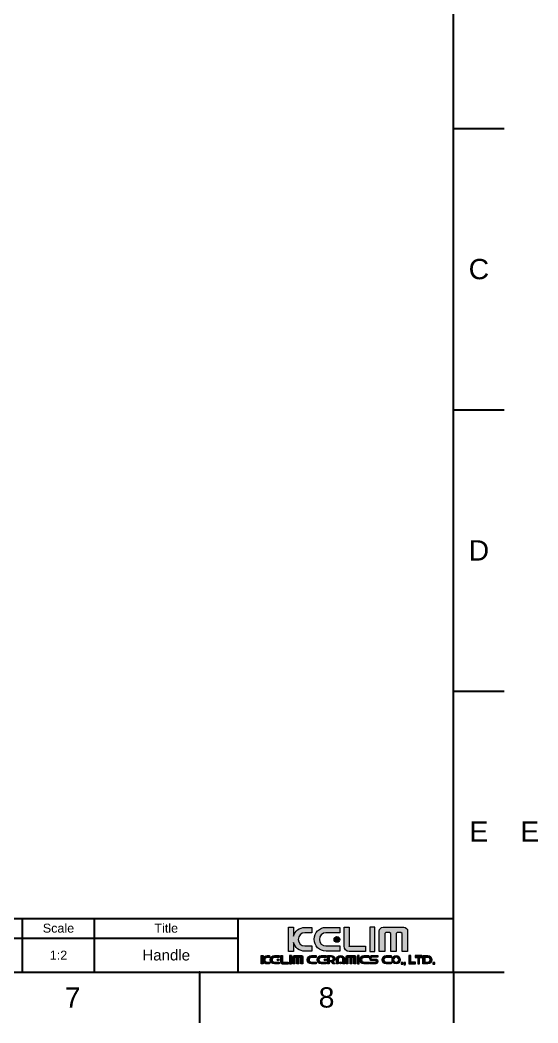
# Model space of a CAD drawing. Header units: millimetres. Extents: x 881 to 1484, y -494 to -74.
# Drawn here: x 1339.8 to 1484, y -494.2 to -214.8 of the extents above; entities that cross this region are included whole.
import ezdxf

# ---------------------------------------------------------------- set-up
doc = ezdxf.new("R2010")
doc.units = ezdxf.units.MM
doc.header["$LTSCALE"] = 0.1
doc.layers.add('FORM', color=7, linetype='Continuous')
doc.layers.add('TEXT', color=2, linetype='Continuous')
doc.styles.get("Standard").update_dxf_attribs({"font": 'arial_0.ttf'})

msp = doc.modelspace()

# ---------------------------------------------------------------- hatches: boundary and pattern name
at = {"layer": 'TEXT'}
h = msp.add_hatch(color=2, dxfattribs=at)
h.dxf.hatch_style = 2
edge = h.paths.add_edge_path()
edge.add_spline(control_points=[(1420.9858, -472.7876), (1420.9858, -472.7876), (1419.0564, -472.7876), (1419.0564, -472.7876), (1418.0418, -472.7876), (1417.2248, -471.97), (1417.2248, -470.9585), (1417.2248, -469.9428), (1418.0418, -469.1254), (1419.0564, -469.1254), (1419.0564, -469.1254), (1420.9858, -469.1254), (1420.9858, -469.1254), (1420.9858, -469.1254), (1420.9858, -467.6118), (1420.9858, -467.6118), (1420.9858, -467.6118), (1419.079, -467.6118), (1419.079, -467.6118), (1417.5526, -467.6118), (1416.2718, -468.6343), (1415.8809, -470.0337), (1415.8809, -470.0337), (1415.8809, -467.5642), (1415.8809, -467.5642), (1415.8809, -467.5642), (1414.4694, -467.5642), (1414.4694, -467.5642), (1414.4694, -467.5642), (1414.4694, -474.3019), (1414.4694, -474.3019), (1414.4694, -474.3019), (1415.8809, -474.3019), (1415.8809, -474.3019), (1415.8809, -474.3019), (1415.8809, -471.8301), (1415.8809, -471.8301), (1416.2718, -473.2283), (1417.5526, -474.255), (1419.079, -474.255), (1419.079, -474.255), (1420.9858, -474.255), (1420.9858, -474.255), (1420.9858, -474.255), (1420.9858, -472.7876), (1420.9858, -472.7876)], knot_values=[0, 0, 0, 0, 1, 1, 1, 2, 2, 2, 3, 3, 3, 4, 4, 4, 5, 5, 5, 6, 6, 6, 7, 7, 7, 8, 8, 8, 9, 9, 9, 10, 10, 10, 11, 11, 11, 12, 12, 12, 13, 13, 13, 14, 14, 14, 15, 15, 15, 15], degree=3, periodic=0)
h = msp.add_hatch(color=256, dxfattribs=at)
h.dxf.hatch_style = 2
edge = h.paths.add_edge_path()
edge.add_spline(control_points=[(1424.9685, -474.255), (1424.9685, -474.255), (1428.8087, -474.255), (1428.8087, -474.255), (1428.8087, -474.255), (1428.8087, -472.7876), (1428.8087, -472.7876), (1428.8087, -472.7876), (1424.9443, -472.7876), (1424.9443, -472.7876), (1423.9314, -472.7876), (1423.1139, -471.97), (1423.1139, -470.9585), (1423.1139, -469.9428), (1423.931, -469.1254), (1424.9443, -469.1254), (1424.9443, -469.1254), (1428.8087, -469.1254), (1428.8087, -469.1254), (1428.8087, -469.1254), (1428.8087, -467.6118), (1428.8087, -467.6118), (1428.8087, -467.6118), (1424.9685, -467.6118), (1424.9685, -467.6118), (1423.1321, -467.6118), (1421.647, -469.0943), (1421.647, -470.9326), (1421.647, -472.7665), (1423.1321, -474.255), (1424.9685, -474.255)], knot_values=[0, 0, 0, 0, 1, 1, 1, 2, 2, 2, 3, 3, 3, 4, 4, 4, 5, 5, 5, 6, 6, 6, 7, 7, 7, 8, 8, 8, 9, 9, 9, 10, 10, 10, 10], degree=3, periodic=0)
h = msp.add_hatch(color=2, dxfattribs=at)
h.dxf.hatch_style = 2
edge = h.paths.add_edge_path()
edge.add_spline(control_points=[(1431.4126, -474.3064), (1431.4126, -474.3064), (1435.9522, -474.3064), (1435.9522, -474.3064), (1435.9522, -474.3064), (1435.9522, -472.8927), (1435.9522, -472.8927), (1435.9522, -472.8927), (1431.4228, -472.8927), (1431.4228, -472.8927), (1431.4228, -472.8927), (1431.4175, -472.9078), (1431.4175, -472.9078), (1431.4175, -472.9078), (1431.4175, -467.5642), (1431.4175, -467.5642), (1431.4175, -467.5642), (1430.0029, -467.5642), (1430.0029, -467.5642), (1430.0029, -467.5642), (1430.0029, -472.8927), (1430.0029, -472.8927), (1430.0029, -472.8927), (1429.9982, -472.8875), (1429.9982, -472.8875), (1429.9982, -473.6725), (1430.6346, -474.3124), (1431.4228, -474.3124), (1431.4228, -474.3124), (1431.4126, -474.3064), (1431.4126, -474.3064)], knot_values=[0, 0, 0, 0, 1, 1, 1, 2, 2, 2, 3, 3, 3, 4, 4, 4, 5, 5, 5, 6, 6, 6, 7, 7, 7, 8, 8, 8, 9, 9, 9, 10, 10, 10, 10], degree=3, periodic=0)
h = msp.add_hatch(color=2, dxfattribs=at)
h.dxf.hatch_style = 2
h.paths.add_polyline_path([(1438.5423, -467.5642), (1437.1293, -467.5642), (1437.1293, -474.3019), (1438.5423, -474.3019)])
h = msp.add_hatch(color=2, dxfattribs=at)
h.dxf.hatch_style = 2
edge = h.paths.add_edge_path()
edge.add_spline(control_points=[(1446.6164, -467.5961), (1446.6164, -467.5961), (1440.8638, -467.5961), (1440.8638, -467.5961), (1440.272, -467.5961), (1439.7929, -468.0721), (1439.7929, -468.6592), (1439.7929, -468.6592), (1439.7929, -474.2914), (1439.7929, -474.2914), (1439.7929, -474.2914), (1441.3214, -474.2914), (1441.3214, -474.2914), (1441.3214, -474.2914), (1441.3214, -469.3566), (1441.3214, -469.3566), (1441.3214, -469.3566), (1441.6392, -469.0362), (1441.6392, -469.0362), (1441.6392, -469.0362), (1442.6642, -469.0362), (1442.6642, -469.0362), (1442.6642, -469.0362), (1442.9835, -469.3566), (1442.9835, -469.3566), (1442.9835, -469.3566), (1442.9835, -474.2914), (1442.9835, -474.2914), (1442.9835, -474.2914), (1444.4599, -474.2914), (1444.4599, -474.2914), (1444.4599, -474.2914), (1444.4599, -469.3566), (1444.4599, -469.3566), (1444.4599, -469.3566), (1444.7828, -469.0362), (1444.7828, -469.0362), (1444.7828, -469.0362), (1445.8038, -469.0362), (1445.8038, -469.0362), (1445.8038, -469.0362), (1446.1217, -469.3566), (1446.1217, -469.3566), (1446.1217, -469.3566), (1446.1217, -474.2914), (1446.1217, -474.2914), (1446.1217, -474.2914), (1447.6871, -474.2914), (1447.6871, -474.2914), (1447.6871, -474.2914), (1447.6871, -468.6592), (1447.6871, -468.6592), (1447.6871, -468.0721), (1447.2059, -467.5961), (1446.6164, -467.5961)], knot_values=[0, 0, 0, 0, 1, 1, 1, 2, 2, 2, 3, 3, 3, 4, 4, 4, 5, 5, 5, 6, 6, 6, 7, 7, 7, 8, 8, 8, 9, 9, 9, 10, 10, 10, 11, 11, 11, 12, 12, 12, 13, 13, 13, 14, 14, 14, 15, 15, 15, 16, 16, 16, 17, 17, 17, 18, 18, 18, 18], degree=3, periodic=0)
h = msp.add_hatch(color=2, dxfattribs=at)
h.dxf.hatch_style = 2
edge = h.paths.add_edge_path()
edge.add_spline(control_points=[(1427.1899, -470.9585), (1427.1899, -471.3988), (1427.546, -471.7615), (1427.989, -471.7615), (1428.4308, -471.7615), (1428.7901, -471.3988), (1428.7901, -470.9585), (1428.7901, -470.5141), (1428.4308, -470.1581), (1427.989, -470.1581), (1427.546, -470.1581), (1427.1899, -470.5141), (1427.1899, -470.9585)], knot_values=[0, 0, 0, 0, 1, 1, 1, 2, 2, 2, 3, 3, 3, 4, 4, 4, 4], degree=3, periodic=0)
h = msp.add_hatch(color=2, dxfattribs=at)
h.dxf.hatch_style = 2
edge = h.paths.add_edge_path()
edge.add_spline(control_points=[(1407.4186, -476.3332), (1407.4186, -476.3332), (1407.4186, -475.4687), (1407.4186, -475.4687), (1407.4186, -475.4687), (1406.9264, -475.4687), (1406.9264, -475.4687), (1406.9264, -475.4687), (1406.9264, -477.8185), (1406.9264, -477.8185), (1406.9264, -477.8185), (1407.4186, -477.8185), (1407.4186, -477.8185), (1407.4186, -477.8185), (1407.4186, -476.9526), (1407.4186, -476.9526), (1407.5538, -477.4417), (1408.0004, -477.8018), (1408.5343, -477.8018), (1408.5343, -477.8018), (1409.1991, -477.8018), (1409.1991, -477.8018), (1409.1991, -477.8018), (1409.1991, -477.2906), (1409.1991, -477.2906), (1409.1991, -477.2906), (1408.5262, -477.2906), (1408.5262, -477.2906), (1408.1723, -477.2906), (1407.8872, -477.0051), (1407.8872, -476.6527), (1407.8872, -476.298), (1408.1723, -476.0133), (1408.5262, -476.0133), (1408.5262, -476.0133), (1409.1991, -476.0133), (1409.1991, -476.0133), (1409.1991, -476.0133), (1409.1991, -475.4846), (1409.1991, -475.4846), (1409.1991, -475.4846), (1408.5343, -475.4846), (1408.5343, -475.4846), (1408.0004, -475.4846), (1407.5538, -475.8436), (1407.4186, -476.3332)], knot_values=[0, 0, 0, 0, 1, 1, 1, 2, 2, 2, 3, 3, 3, 4, 4, 4, 5, 5, 5, 6, 6, 6, 7, 7, 7, 8, 8, 8, 9, 9, 9, 10, 10, 10, 11, 11, 11, 12, 12, 12, 13, 13, 13, 14, 14, 14, 15, 15, 15, 15], degree=3, periodic=0)
h = msp.add_hatch(color=2, dxfattribs=at)
h.dxf.hatch_style = 2
edge = h.paths.add_edge_path()
edge.add_spline(control_points=[(1409.4295, -476.6432), (1409.4295, -477.2825), (1409.9476, -477.8018), (1410.588, -477.8018), (1410.588, -477.8018), (1411.9276, -477.8018), (1411.9276, -477.8018), (1411.9276, -477.8018), (1411.9276, -477.2906), (1411.9276, -477.2906), (1411.9276, -477.2906), (1410.5797, -477.2906), (1410.5797, -477.2906), (1410.2265, -477.2906), (1409.941, -477.0051), (1409.941, -476.6527), (1409.941, -476.298), (1410.2261, -476.0133), (1410.5797, -476.0133), (1410.5797, -476.0133), (1411.9276, -476.0133), (1411.9276, -476.0133), (1411.9276, -476.0133), (1411.9276, -475.4846), (1411.9276, -475.4846), (1411.9276, -475.4846), (1410.588, -475.4846), (1410.588, -475.4846), (1409.9476, -475.4846), (1409.4295, -476.0024), (1409.4295, -476.6432)], knot_values=[0, 0, 0, 0, 1, 1, 1, 2, 2, 2, 3, 3, 3, 4, 4, 4, 5, 5, 5, 6, 6, 6, 7, 7, 7, 8, 8, 8, 9, 9, 9, 10, 10, 10, 10], degree=3, periodic=0)
h = msp.add_hatch(color=2, dxfattribs=at)
h.dxf.hatch_style = 2
edge = h.paths.add_edge_path()
edge.add_spline(control_points=[(1411.3629, -476.6527), (1411.3629, -476.8063), (1411.487, -476.9323), (1411.6414, -476.9323), (1411.7958, -476.9323), (1411.921, -476.8063), (1411.921, -476.6527), (1411.921, -476.4976), (1411.7958, -476.3731), (1411.6414, -476.3731), (1411.487, -476.3731), (1411.3629, -476.4976), (1411.3629, -476.6527)], knot_values=[0, 0, 0, 0, 1, 1, 1, 2, 2, 2, 3, 3, 3, 4, 4, 4, 4], degree=3, periodic=0)
h = msp.add_hatch(color=2, dxfattribs=at)
h.dxf.hatch_style = 2
edge = h.paths.add_edge_path()
edge.add_spline(control_points=[(1412.8371, -477.332), (1412.8371, -477.332), (1412.8371, -475.4687), (1412.8371, -475.4687), (1412.8371, -475.4687), (1412.344, -475.4687), (1412.344, -475.4687), (1412.344, -475.4687), (1412.344, -477.3269), (1412.344, -477.3269), (1412.344, -477.3269), (1412.342, -477.3247), (1412.342, -477.3247), (1412.342, -477.5993), (1412.564, -477.8221), (1412.8391, -477.8221), (1412.8391, -477.8221), (1412.8356, -477.8199), (1412.8356, -477.8199), (1412.8356, -477.8199), (1414.4187, -477.8199), (1414.4187, -477.8199), (1414.4187, -477.8199), (1414.4187, -477.3269), (1414.4187, -477.3269), (1414.4187, -477.3269), (1412.8391, -477.3269), (1412.8391, -477.3269), (1412.8391, -477.3269), (1412.8371, -477.332), (1412.8371, -477.332)], knot_values=[0, 0, 0, 0, 1, 1, 1, 2, 2, 2, 3, 3, 3, 4, 4, 4, 5, 5, 5, 6, 6, 6, 7, 7, 7, 8, 8, 8, 9, 9, 9, 10, 10, 10, 10], degree=3, periodic=0)
h = msp.add_hatch(color=2, dxfattribs=at)
h.dxf.hatch_style = 2
h.paths.add_polyline_path([(1414.8293, -477.8185), (1415.3222, -477.8185), (1415.3222, -475.4687), (1414.8293, -475.4687)])
h = msp.add_hatch(color=2, dxfattribs=at)
h.dxf.hatch_style = 2
edge = h.paths.add_edge_path()
edge.add_spline(control_points=[(1418.1383, -475.4795), (1418.1383, -475.4795), (1416.1317, -475.4795), (1416.1317, -475.4795), (1415.9253, -475.4795), (1415.7585, -475.6456), (1415.7585, -475.8502), (1415.7585, -475.8502), (1415.7585, -477.8148), (1415.7585, -477.8148), (1415.7585, -477.8148), (1416.2916, -477.8148), (1416.2916, -477.8148), (1416.2916, -477.8148), (1416.2916, -476.0934), (1416.2916, -476.0934), (1416.2916, -476.0934), (1416.4022, -475.982), (1416.4022, -475.982), (1416.4022, -475.982), (1416.7598, -475.982), (1416.7598, -475.982), (1416.7598, -475.982), (1416.8712, -476.0934), (1416.8712, -476.0934), (1416.8712, -476.0934), (1416.8712, -477.8148), (1416.8712, -477.8148), (1416.8712, -477.8148), (1417.386, -477.8148), (1417.386, -477.8148), (1417.386, -477.8148), (1417.386, -476.0934), (1417.386, -476.0934), (1417.386, -476.0934), (1417.4989, -475.982), (1417.4989, -475.982), (1417.4989, -475.982), (1417.8545, -475.982), (1417.8545, -475.982), (1417.8545, -475.982), (1417.9656, -476.0934), (1417.9656, -476.0934), (1417.9656, -476.0934), (1417.9656, -477.8148), (1417.9656, -477.8148), (1417.9656, -477.8148), (1418.5118, -477.8148), (1418.5118, -477.8148), (1418.5118, -477.8148), (1418.5118, -475.8502), (1418.5118, -475.8502), (1418.5118, -475.6456), (1418.3435, -475.4795), (1418.1383, -475.4795)], knot_values=[0, 0, 0, 0, 1, 1, 1, 2, 2, 2, 3, 3, 3, 4, 4, 4, 5, 5, 5, 6, 6, 6, 7, 7, 7, 8, 8, 8, 9, 9, 9, 10, 10, 10, 11, 11, 11, 12, 12, 12, 13, 13, 13, 14, 14, 14, 15, 15, 15, 16, 16, 16, 17, 17, 17, 18, 18, 18, 18], degree=3, periodic=0)
h = msp.add_hatch(color=2, dxfattribs=at)
h.dxf.hatch_style = 2
edge = h.paths.add_edge_path()
edge.add_spline(control_points=[(1419.7431, -476.6432), (1419.7431, -477.2825), (1420.261, -477.8018), (1420.9016, -477.8018), (1420.9016, -477.8018), (1422.2408, -477.8018), (1422.2408, -477.8018), (1422.2408, -477.8018), (1422.2408, -477.2906), (1422.2408, -477.2906), (1422.2408, -477.2906), (1420.893, -477.2906), (1420.893, -477.2906), (1420.5398, -477.2906), (1420.2547, -477.0051), (1420.2547, -476.6527), (1420.2547, -476.298), (1420.5398, -476.0133), (1420.893, -476.0133), (1420.893, -476.0133), (1422.2408, -476.0133), (1422.2408, -476.0133), (1422.2408, -476.0133), (1422.2408, -475.4846), (1422.2408, -475.4846), (1422.2408, -475.4846), (1420.9016, -475.4846), (1420.9016, -475.4846), (1420.261, -475.4846), (1419.7431, -476.0024), (1419.7431, -476.6432)], knot_values=[0, 0, 0, 0, 1, 1, 1, 2, 2, 2, 3, 3, 3, 4, 4, 4, 5, 5, 5, 6, 6, 6, 7, 7, 7, 8, 8, 8, 9, 9, 9, 10, 10, 10, 10], degree=3, periodic=0)
h = msp.add_hatch(color=2, dxfattribs=at)
h.dxf.hatch_style = 2
edge = h.paths.add_edge_path()
edge.add_spline(control_points=[(1422.4718, -476.6432), (1422.4718, -477.2825), (1422.9894, -477.8018), (1423.6302, -477.8018), (1423.6302, -477.8018), (1424.9693, -477.8018), (1424.9693, -477.8018), (1424.9693, -477.8018), (1424.9693, -477.2906), (1424.9693, -477.2906), (1424.9693, -477.2906), (1423.6215, -477.2906), (1423.6215, -477.2906), (1423.2683, -477.2906), (1422.9832, -477.0051), (1422.9832, -476.6527), (1422.9832, -476.298), (1423.2683, -476.0133), (1423.6215, -476.0133), (1423.6215, -476.0133), (1424.9693, -476.0133), (1424.9693, -476.0133), (1424.9693, -476.0133), (1424.9693, -475.4846), (1424.9693, -475.4846), (1424.9693, -475.4846), (1423.6302, -475.4846), (1423.6302, -475.4846), (1422.9894, -475.4846), (1422.4718, -476.0024), (1422.4718, -476.6432)], knot_values=[0, 0, 0, 0, 1, 1, 1, 2, 2, 2, 3, 3, 3, 4, 4, 4, 5, 5, 5, 6, 6, 6, 7, 7, 7, 8, 8, 8, 9, 9, 9, 10, 10, 10, 10], degree=3, periodic=0)
h = msp.add_hatch(color=2, dxfattribs=at)
h.dxf.hatch_style = 2
edge = h.paths.add_edge_path()
edge.add_spline(control_points=[(1424.405, -476.6527), (1424.405, -476.8063), (1424.5288, -476.9323), (1424.6835, -476.9323), (1424.8376, -476.9323), (1424.9627, -476.8063), (1424.9627, -476.6527), (1424.9627, -476.4976), (1424.8376, -476.3731), (1424.6835, -476.3731), (1424.5288, -476.3731), (1424.405, -476.4976), (1424.405, -476.6527)], knot_values=[0, 0, 0, 0, 1, 1, 1, 2, 2, 2, 3, 3, 3, 4, 4, 4, 4], degree=3, periodic=0)
h = msp.add_hatch(color=2, dxfattribs=at)
h.dxf.hatch_style = 2
edge = h.paths.add_edge_path()
edge.add_spline(control_points=[(1427.4586, -476.3344), (1427.4586, -475.8567), (1427.0205, -475.4687), (1426.4795, -475.4687), (1426.4795, -475.4687), (1425.8401, -475.4687), (1425.8401, -475.4687), (1425.8401, -475.4687), (1425.3476, -475.4687), (1425.3476, -475.4687), (1425.3476, -475.4687), (1425.3476, -475.8509), (1425.3476, -475.8509), (1425.3476, -475.8509), (1425.3476, -476.8056), (1425.3476, -476.8056), (1425.3476, -476.8056), (1425.3476, -477.2002), (1425.3476, -477.2002), (1425.3476, -477.2002), (1425.3476, -477.8185), (1425.3476, -477.8185), (1425.3476, -477.8185), (1425.8401, -477.8185), (1425.8401, -477.8185), (1425.8401, -477.8185), (1425.8401, -477.2002), (1425.8401, -477.2002), (1425.8401, -477.2002), (1426.44, -477.2002), (1426.44, -477.2002), (1426.44, -477.2002), (1426.9642, -477.8185), (1426.9642, -477.8185), (1426.9642, -477.8185), (1427.4568, -477.8185), (1427.4568, -477.8185), (1427.4568, -477.8185), (1426.8714, -477.1278), (1426.8714, -477.1278), (1427.2171, -476.9943), (1427.4586, -476.69), (1427.4586, -476.3344)], knot_values=[0, 0, 0, 0, 1, 1, 1, 2, 2, 2, 3, 3, 3, 4, 4, 4, 5, 5, 5, 6, 6, 6, 7, 7, 7, 8, 8, 8, 9, 9, 9, 10, 10, 10, 11, 11, 11, 12, 12, 12, 13, 13, 13, 14, 14, 14, 14], degree=3, periodic=0)
edge = h.paths.add_edge_path()
edge.add_spline(control_points=[(1426.487, -476.8056), (1426.487, -476.8056), (1425.8401, -476.8056), (1425.8401, -476.8056), (1425.8401, -476.8056), (1425.8401, -475.8509), (1425.8401, -475.8509), (1425.8401, -475.8509), (1426.487, -475.8509), (1426.487, -475.8509), (1426.7853, -475.8509), (1427.0261, -476.0643), (1427.0261, -476.3279), (1427.0261, -476.5922), (1426.7853, -476.8056), (1426.487, -476.8056)], knot_values=[0, 0, 0, 0, 1, 1, 1, 2, 2, 2, 3, 3, 3, 4, 4, 4, 5, 5, 5, 5], degree=3, periodic=0)
h = msp.add_hatch(color=2, dxfattribs=at)
h.dxf.hatch_style = 2
edge = h.paths.add_edge_path()
edge.add_spline(control_points=[(1429.0136, -475.4846), (1428.3743, -475.4846), (1427.8552, -475.9652), (1427.8552, -476.5594), (1427.8552, -476.5594), (1427.8552, -477.8018), (1427.8552, -477.8018), (1427.8552, -477.8018), (1428.3662, -477.8018), (1428.3662, -477.8018), (1428.3662, -477.8018), (1428.3662, -476.5515), (1428.3662, -476.5515), (1428.3662, -476.2245), (1428.6517, -475.9594), (1429.0045, -475.9594), (1429.3588, -475.9594), (1429.6439, -476.2238), (1429.6439, -476.5515), (1429.6439, -476.5515), (1429.6439, -477.8018), (1429.6439, -477.8018), (1429.6439, -477.8018), (1430.1723, -477.8018), (1430.1723, -477.8018), (1430.1723, -477.8018), (1430.1723, -476.5594), (1430.1723, -476.5594), (1430.1723, -475.9652), (1429.6548, -475.4846), (1429.0136, -475.4846)], knot_values=[0, 0, 0, 0, 1, 1, 1, 2, 2, 2, 3, 3, 3, 4, 4, 4, 5, 5, 5, 6, 6, 6, 7, 7, 7, 8, 8, 8, 9, 9, 9, 10, 10, 10, 10], degree=3, periodic=0)
h = msp.add_hatch(color=2, dxfattribs=at)
h.dxf.hatch_style = 2
edge = h.paths.add_edge_path()
edge.add_spline(control_points=[(1429.0217, -477.2257), (1428.8673, -477.2257), (1428.7432, -477.3503), (1428.7432, -477.5054), (1428.7432, -477.6583), (1428.8673, -477.785), (1429.0217, -477.785), (1429.1761, -477.785), (1429.3012, -477.6583), (1429.3012, -477.5054), (1429.3012, -477.3503), (1429.1761, -477.2257), (1429.0217, -477.2257)], knot_values=[0, 0, 0, 0, 1, 1, 1, 2, 2, 2, 3, 3, 3, 4, 4, 4, 4], degree=3, periodic=0)
h = msp.add_hatch(color=2, dxfattribs=at)
h.dxf.hatch_style = 2
edge = h.paths.add_edge_path()
edge.add_spline(control_points=[(1432.9126, -475.4795), (1432.9126, -475.4795), (1430.9062, -475.4795), (1430.9062, -475.4795), (1430.7002, -475.4795), (1430.533, -475.6456), (1430.533, -475.8502), (1430.533, -475.8502), (1430.533, -477.8148), (1430.533, -477.8148), (1430.533, -477.8148), (1431.0661, -477.8148), (1431.0661, -477.8148), (1431.0661, -477.8148), (1431.0661, -476.0934), (1431.0661, -476.0934), (1431.0661, -476.0934), (1431.1771, -475.982), (1431.1771, -475.982), (1431.1771, -475.982), (1431.5346, -475.982), (1431.5346, -475.982), (1431.5346, -475.982), (1431.6457, -476.0934), (1431.6457, -476.0934), (1431.6457, -476.0934), (1431.6457, -477.8148), (1431.6457, -477.8148), (1431.6457, -477.8148), (1432.1609, -477.8148), (1432.1609, -477.8148), (1432.1609, -477.8148), (1432.1609, -476.0934), (1432.1609, -476.0934), (1432.1609, -476.0934), (1432.2734, -475.982), (1432.2734, -475.982), (1432.2734, -475.982), (1432.629, -475.982), (1432.629, -475.982), (1432.629, -475.982), (1432.7401, -476.0934), (1432.7401, -476.0934), (1432.7401, -476.0934), (1432.7401, -477.8148), (1432.7401, -477.8148), (1432.7401, -477.8148), (1433.2862, -477.8148), (1433.2862, -477.8148), (1433.2862, -477.8148), (1433.2862, -475.8502), (1433.2862, -475.8502), (1433.2862, -475.6456), (1433.1184, -475.4795), (1432.9126, -475.4795)], knot_values=[0, 0, 0, 0, 1, 1, 1, 2, 2, 2, 3, 3, 3, 4, 4, 4, 5, 5, 5, 6, 6, 6, 7, 7, 7, 8, 8, 8, 9, 9, 9, 10, 10, 10, 11, 11, 11, 12, 12, 12, 13, 13, 13, 14, 14, 14, 15, 15, 15, 16, 16, 16, 17, 17, 17, 18, 18, 18, 18], degree=3, periodic=0)
h = msp.add_hatch(color=2, dxfattribs=at)
h.dxf.hatch_style = 2
h.paths.add_polyline_path([(1433.717, -477.8185), (1434.2099, -477.8185), (1434.2099, -475.4687), (1433.717, -475.4687)])
h = msp.add_hatch(color=2, dxfattribs=at)
h.dxf.hatch_style = 2
edge = h.paths.add_edge_path()
edge.add_spline(control_points=[(1434.3542, -476.6432), (1434.3542, -477.2825), (1434.8719, -477.8018), (1435.5127, -477.8018), (1435.5127, -477.8018), (1436.8519, -477.8018), (1436.8519, -477.8018), (1436.8519, -477.8018), (1436.8519, -477.2906), (1436.8519, -477.2906), (1436.8519, -477.2906), (1435.504, -477.2906), (1435.504, -477.2906), (1435.1508, -477.2906), (1434.8657, -477.0051), (1434.8657, -476.6527), (1434.8657, -476.298), (1435.1508, -476.0133), (1435.504, -476.0133), (1435.504, -476.0133), (1436.8519, -476.0133), (1436.8519, -476.0133), (1436.8519, -476.0133), (1436.8519, -475.4846), (1436.8519, -475.4846), (1436.8519, -475.4846), (1435.5127, -475.4846), (1435.5127, -475.4846), (1434.8719, -475.4846), (1434.3542, -476.0024), (1434.3542, -476.6432)], knot_values=[0, 0, 0, 0, 1, 1, 1, 2, 2, 2, 3, 3, 3, 4, 4, 4, 5, 5, 5, 6, 6, 6, 7, 7, 7, 8, 8, 8, 9, 9, 9, 10, 10, 10, 10], degree=3, periodic=0)
h = msp.add_hatch(color=2, dxfattribs=at)
h.dxf.hatch_style = 2
edge = h.paths.add_edge_path()
edge.add_spline(control_points=[(1437.0998, -476.2012), (1437.0998, -476.9184), (1437.8298, -476.8573), (1437.8298, -476.8573), (1437.8298, -476.8573), (1437.8479, -476.8573), (1437.8479, -476.8573), (1437.8479, -476.8573), (1438.6344, -476.8573), (1438.6344, -476.8573), (1438.6344, -476.8573), (1438.7756, -476.8573), (1438.7756, -476.8573), (1438.7756, -476.8573), (1438.9665, -476.8879), (1438.9665, -477.0721), (1438.9665, -477.2563), (1438.8426, -477.3269), (1438.7749, -477.3269), (1438.7749, -477.3269), (1437.0998, -477.3269), (1437.0998, -477.3269), (1437.0998, -477.3269), (1437.0998, -477.801), (1437.0998, -477.801), (1437.0998, -477.801), (1438.7645, -477.801), (1438.7645, -477.801), (1438.7645, -477.801), (1439.3831, -477.8018), (1439.3831, -477.0845), (1439.3831, -476.3665), (1438.6531, -476.4284), (1438.6531, -476.4284), (1438.6531, -476.4284), (1438.6344, -476.4284), (1438.6344, -476.4284), (1438.6344, -476.4284), (1437.8479, -476.4284), (1437.8479, -476.4284), (1437.8479, -476.4284), (1437.7067, -476.4284), (1437.7067, -476.4284), (1437.7067, -476.4284), (1437.5158, -476.3978), (1437.5158, -476.2136), (1437.5158, -476.0301), (1437.6404, -475.9594), (1437.7075, -475.9594), (1437.7075, -475.9594), (1439.3831, -475.9594), (1439.3831, -475.9594), (1439.3831, -475.9594), (1439.3831, -475.4846), (1439.3831, -475.4846), (1439.3831, -475.4846), (1437.7184, -475.4846), (1437.7184, -475.4846), (1437.7184, -475.4846), (1437.0998, -475.4839), (1437.0998, -476.2012)], knot_values=[0, 0, 0, 0, 1, 1, 1, 2, 2, 2, 3, 3, 3, 4, 4, 4, 5, 5, 5, 6, 6, 6, 7, 7, 7, 8, 8, 8, 9, 9, 9, 10, 10, 10, 11, 11, 11, 12, 12, 12, 13, 13, 13, 14, 14, 14, 15, 15, 15, 16, 16, 16, 17, 17, 17, 18, 18, 18, 19, 19, 19, 20, 20, 20, 20], degree=3, periodic=0)
h = msp.add_hatch(color=2, dxfattribs=at)
h.dxf.hatch_style = 2
edge = h.paths.add_edge_path()
edge.add_spline(control_points=[(1440.5751, -476.6432), (1440.5751, -477.2825), (1441.0927, -477.8018), (1441.7336, -477.8018), (1441.7336, -477.8018), (1443.0726, -477.8018), (1443.0726, -477.8018), (1443.0726, -477.8018), (1443.0726, -477.2906), (1443.0726, -477.2906), (1443.0726, -477.2906), (1441.7249, -477.2906), (1441.7249, -477.2906), (1441.3717, -477.2906), (1441.0866, -477.0051), (1441.0866, -476.6527), (1441.0866, -476.298), (1441.3717, -476.0133), (1441.7249, -476.0133), (1441.7249, -476.0133), (1443.0726, -476.0133), (1443.0726, -476.0133), (1443.0726, -476.0133), (1443.0726, -475.4846), (1443.0726, -475.4846), (1443.0726, -475.4846), (1441.7336, -475.4846), (1441.7336, -475.4846), (1441.0927, -475.4846), (1440.5751, -476.0024), (1440.5751, -476.6432)], knot_values=[0, 0, 0, 0, 1, 1, 1, 2, 2, 2, 3, 3, 3, 4, 4, 4, 5, 5, 5, 6, 6, 6, 7, 7, 7, 8, 8, 8, 9, 9, 9, 10, 10, 10, 10], degree=3, periodic=0)
h = msp.add_hatch(color=2, dxfattribs=at)
h.dxf.hatch_style = 2
edge = h.paths.add_edge_path()
edge.add_spline(control_points=[(1444.4868, -475.4846), (1443.8468, -475.4846), (1443.3283, -476.0031), (1443.3283, -476.6432), (1443.3283, -477.2825), (1443.8468, -477.801), (1444.4868, -477.801), (1445.1266, -477.801), (1445.645, -477.2825), (1445.645, -476.6432), (1445.645, -476.0031), (1445.1266, -475.4846), (1444.4868, -475.4846)], knot_values=[0, 0, 0, 0, 1, 1, 1, 2, 2, 2, 3, 3, 3, 4, 4, 4, 4], degree=3, periodic=0)
edge = h.paths.add_edge_path()
edge.add_spline(control_points=[(1444.4868, -477.3509), (1444.0958, -477.3509), (1443.7787, -477.0335), (1443.7787, -476.6432), (1443.7787, -476.2514), (1444.0958, -475.9346), (1444.4868, -475.9346), (1444.8779, -475.9346), (1445.1947, -476.2514), (1445.1947, -476.6432), (1445.1947, -477.0335), (1444.8779, -477.3509), (1444.4868, -477.3509)], knot_values=[0, 0, 0, 0, 1, 1, 1, 2, 2, 2, 3, 3, 3, 4, 4, 4, 4], degree=3, periodic=0)
h = msp.add_hatch(color=2, dxfattribs=at)
h.dxf.hatch_style = 2
h.paths.add_polyline_path([(1445.8373, -477.892), (1446.3488, -477.892), (1446.3488, -477.3801), (1445.8373, -477.3801)])
h = msp.add_hatch(color=2, dxfattribs=at)
h.dxf.hatch_style = 2
h.paths.add_polyline_path([(1446.584, -477.892), (1446.7887, -477.892), (1446.6455, -478.0151), (1446.9525, -478.0151), (1447.096, -477.892), (1447.096, -477.3801), (1446.584, -477.3801)])
h = msp.add_hatch(color=2, dxfattribs=at)
h.dxf.hatch_style = 2
h.paths.add_polyline_path([(1448.5345, -475.4687), (1448.0416, -475.4687), (1448.0416, -477.3255), (1448.0416, -477.8185), (1448.5345, -477.8185), (1449.8595, -477.8185), (1449.8595, -477.3255), (1448.5345, -477.3255)])
h = msp.add_hatch(color=2, dxfattribs=at)
h.dxf.hatch_style = 2
h.paths.add_polyline_path([(1450.4806, -475.4687), (1449.818, -475.4687), (1449.818, -475.9617), (1450.4806, -475.9617), (1450.4806, -477.8185), (1450.9735, -477.8185), (1450.9735, -475.9617), (1451.6358, -475.9617), (1451.6358, -475.4687), (1450.9735, -475.4687)])
h = msp.add_hatch(color=2, dxfattribs=at)
h.dxf.hatch_style = 2
edge = h.paths.add_edge_path()
edge.add_spline(control_points=[(1453.2918, -475.4767), (1453.2918, -475.4767), (1451.9524, -475.4767), (1451.9524, -475.4767), (1451.9524, -475.4767), (1451.9524, -477.7938), (1451.9524, -477.7938), (1451.9524, -477.7938), (1453.2918, -477.7938), (1453.2918, -477.7938), (1453.9324, -477.7938), (1454.4503, -477.276), (1454.4503, -476.6352), (1454.4503, -475.9958), (1453.9324, -475.4767), (1453.2918, -475.4767)], knot_values=[0, 0, 0, 0, 1, 1, 1, 2, 2, 2, 3, 3, 3, 4, 4, 4, 5, 5, 5, 5], degree=3, periodic=0)
edge = h.paths.add_edge_path()
edge.add_spline(control_points=[(1453.3, -477.2651), (1453.3, -477.2651), (1452.4455, -477.2651), (1452.4455, -477.2651), (1452.4455, -477.2651), (1452.4455, -475.9885), (1452.4455, -475.9885), (1452.4455, -475.9885), (1453.3, -475.9885), (1453.3, -475.9885), (1453.6536, -475.9885), (1453.9386, -476.2733), (1453.9386, -476.6264), (1453.9386, -476.9804), (1453.6536, -477.2651), (1453.3, -477.2651)], knot_values=[0, 0, 0, 0, 1, 1, 1, 2, 2, 2, 3, 3, 3, 4, 4, 4, 5, 5, 5, 5], degree=3, periodic=0)
h = msp.add_hatch(color=2, dxfattribs=at)
h.dxf.hatch_style = 2
h.paths.add_polyline_path([(1454.7186, -477.892), (1455.2301, -477.892), (1455.2301, -477.3801), (1454.7186, -477.3801)])

# ---------------------------------------------------------------- linework, layer by layer
for p, q in [((1460.4566, -480.0997), (1460.4566, -88.3825)), ((1460.4566, -245.0694), (1474.598, -245.0694)), ((1460.4566, -323.4128), (1474.598, -323.4128)), ((1460.4566, -401.7562), (1474.598, -401.7562)), ((894.8, -480.0997), (1460.4566, -480.0997)), ((1389.7495, -480.0997), (1389.7495, -494.2411)), ((1460.4566, -480.0997), (1474.598, -480.0997)), ((1460.4566, -480.0997), (1460.4566, -494.2411))]:
    msp.add_line(p, q)
for p in [(1460.4566, -245.0694), (1460.4566, -323.4128), (1460.4566, -401.7562), (1389.7495, -480.0997)]:
    msp.add_point(p)
at = {"layer": 'FORM'}
for p, q in [((1189.9566, -465.0997), (1460.4566, -465.0997)), ((1340.4566, -480.0997), (1340.4566, -465.0997)), ((1360.4566, -480.0997), (1360.4566, -465.0997)), ((1400.4566, -480.0997), (1400.4566, -465.0997)), ((1260.4566, -470.5997), (1400.4566, -470.5997))]:
    msp.add_line(p, q, dxfattribs=at)
at = {"layer": 'TEXT', "lineweight": 0}
for points in [[(1438.5423, -467.5642), (1437.1293, -467.5642), (1437.1293, -474.3019), (1438.5423, -474.3019), (1438.5423, -467.5642)], [(1414.8293, -477.8185), (1415.3222, -477.8185), (1415.3222, -475.4687), (1414.8293, -475.4687), (1414.8293, -477.8185)], [(1433.717, -477.8185), (1434.2099, -477.8185), (1434.2099, -475.4687), (1433.717, -475.4687), (1433.717, -477.8185)], [(1445.8373, -477.892), (1446.3488, -477.892), (1446.3488, -477.3801), (1445.8373, -477.3801), (1445.8373, -477.892)], [(1446.584, -477.892), (1446.7887, -477.892), (1446.6455, -478.0151), (1446.9525, -478.0151), (1447.096, -477.892), (1447.096, -477.3801), (1446.584, -477.3801), (1446.584, -477.892)], [(1448.5345, -475.4687), (1448.0416, -475.4687), (1448.0416, -477.3255), (1448.0416, -477.8185), (1448.5345, -477.8185), (1449.8595, -477.8185), (1449.8595, -477.3255), (1448.5345, -477.3255), (1448.5345, -475.4687)], [(1450.4806, -475.4687), (1449.818, -475.4687), (1449.818, -475.9617), (1450.4806, -475.9617), (1450.4806, -477.8185), (1450.9735, -477.8185), (1450.9735, -475.9617), (1451.6358, -475.9617), (1451.6358, -475.4687), (1450.9735, -475.4687), (1450.4806, -475.4687)], [(1454.7186, -477.892), (1455.2301, -477.892), (1455.2301, -477.3801), (1454.7186, -477.3801), (1454.7186, -477.892)]]:
    msp.add_lwpolyline(points, dxfattribs=at)
for points, knots in [([(1420.9858, -472.7876), (1420.9858, -472.7876), (1419.0564, -472.7876), (1419.0564, -472.7876), (1418.0418, -472.7876), (1417.2248, -471.97), (1417.2248, -470.9585), (1417.2248, -469.9428), (1418.0418, -469.1254), (1419.0564, -469.1254), (1419.0564, -469.1254), (1420.9858, -469.1254), (1420.9858, -469.1254), (1420.9858, -469.1254), (1420.9858, -467.6118), (1420.9858, -467.6118), (1420.9858, -467.6118), (1419.079, -467.6118), (1419.079, -467.6118), (1417.5526, -467.6118), (1416.2718, -468.6343), (1415.8809, -470.0337), (1415.8809, -470.0337), (1415.8809, -467.5642), (1415.8809, -467.5642), (1415.8809, -467.5642), (1414.4694, -467.5642), (1414.4694, -467.5642), (1414.4694, -467.5642), (1414.4694, -474.3019), (1414.4694, -474.3019), (1414.4694, -474.3019), (1415.8809, -474.3019), (1415.8809, -474.3019), (1415.8809, -474.3019), (1415.8809, -471.8301), (1415.8809, -471.8301), (1416.2718, -473.2283), (1417.5526, -474.255), (1419.079, -474.255), (1419.079, -474.255), (1420.9858, -474.255), (1420.9858, -474.255), (1420.9858, -474.255), (1420.9858, -472.7876), (1420.9858, -472.7876)], [0, 0, 0, 0, 1, 1, 1, 2, 2, 2, 3, 3, 3, 4, 4, 4, 5, 5, 5, 6, 6, 6, 7, 7, 7, 8, 8, 8, 9, 9, 9, 10, 10, 10, 11, 11, 11, 12, 12, 12, 13, 13, 13, 14, 14, 14, 15, 15, 15, 15]), ([(1424.9685, -474.255), (1424.9685, -474.255), (1428.8087, -474.255), (1428.8087, -474.255), (1428.8087, -474.255), (1428.8087, -472.7876), (1428.8087, -472.7876), (1428.8087, -472.7876), (1424.9443, -472.7876), (1424.9443, -472.7876), (1423.9314, -472.7876), (1423.1139, -471.97), (1423.1139, -470.9585), (1423.1139, -469.9428), (1423.931, -469.1254), (1424.9443, -469.1254), (1424.9443, -469.1254), (1428.8087, -469.1254), (1428.8087, -469.1254), (1428.8087, -469.1254), (1428.8087, -467.6118), (1428.8087, -467.6118), (1428.8087, -467.6118), (1424.9685, -467.6118), (1424.9685, -467.6118), (1423.1321, -467.6118), (1421.647, -469.0943), (1421.647, -470.9326), (1421.647, -472.7665), (1423.1321, -474.255), (1424.9685, -474.255)], [0, 0, 0, 0, 1, 1, 1, 2, 2, 2, 3, 3, 3, 4, 4, 4, 5, 5, 5, 6, 6, 6, 7, 7, 7, 8, 8, 8, 9, 9, 9, 10, 10, 10, 10]), ([(1431.4126, -474.3064), (1431.4126, -474.3064), (1435.9522, -474.3064), (1435.9522, -474.3064), (1435.9522, -474.3064), (1435.9522, -472.8927), (1435.9522, -472.8927), (1435.9522, -472.8927), (1431.4228, -472.8927), (1431.4228, -472.8927), (1431.4228, -472.8927), (1431.4175, -472.9078), (1431.4175, -472.9078), (1431.4175, -472.9078), (1431.4175, -467.5642), (1431.4175, -467.5642), (1431.4175, -467.5642), (1430.0029, -467.5642), (1430.0029, -467.5642), (1430.0029, -467.5642), (1430.0029, -472.8927), (1430.0029, -472.8927), (1430.0029, -472.8927), (1429.9982, -472.8875), (1429.9982, -472.8875), (1429.9982, -473.6725), (1430.6346, -474.3124), (1431.4228, -474.3124), (1431.4228, -474.3124), (1431.4126, -474.3064), (1431.4126, -474.3064)], [0, 0, 0, 0, 1, 1, 1, 2, 2, 2, 3, 3, 3, 4, 4, 4, 5, 5, 5, 6, 6, 6, 7, 7, 7, 8, 8, 8, 9, 9, 9, 10, 10, 10, 10]), ([(1446.6164, -467.5961), (1446.6164, -467.5961), (1440.8638, -467.5961), (1440.8638, -467.5961), (1440.272, -467.5961), (1439.7929, -468.0721), (1439.7929, -468.6592), (1439.7929, -468.6592), (1439.7929, -474.2914), (1439.7929, -474.2914), (1439.7929, -474.2914), (1441.3214, -474.2914), (1441.3214, -474.2914), (1441.3214, -474.2914), (1441.3214, -469.3566), (1441.3214, -469.3566), (1441.3214, -469.3566), (1441.6392, -469.0362), (1441.6392, -469.0362), (1441.6392, -469.0362), (1442.6642, -469.0362), (1442.6642, -469.0362), (1442.6642, -469.0362), (1442.9835, -469.3566), (1442.9835, -469.3566), (1442.9835, -469.3566), (1442.9835, -474.2914), (1442.9835, -474.2914), (1442.9835, -474.2914), (1444.4599, -474.2914), (1444.4599, -474.2914), (1444.4599, -474.2914), (1444.4599, -469.3566), (1444.4599, -469.3566), (1444.4599, -469.3566), (1444.7828, -469.0362), (1444.7828, -469.0362), (1444.7828, -469.0362), (1445.8038, -469.0362), (1445.8038, -469.0362), (1445.8038, -469.0362), (1446.1217, -469.3566), (1446.1217, -469.3566), (1446.1217, -469.3566), (1446.1217, -474.2914), (1446.1217, -474.2914), (1446.1217, -474.2914), (1447.6871, -474.2914), (1447.6871, -474.2914), (1447.6871, -474.2914), (1447.6871, -468.6592), (1447.6871, -468.6592), (1447.6871, -468.0721), (1447.2059, -467.5961), (1446.6164, -467.5961)], [0, 0, 0, 0, 1, 1, 1, 2, 2, 2, 3, 3, 3, 4, 4, 4, 5, 5, 5, 6, 6, 6, 7, 7, 7, 8, 8, 8, 9, 9, 9, 10, 10, 10, 11, 11, 11, 12, 12, 12, 13, 13, 13, 14, 14, 14, 15, 15, 15, 16, 16, 16, 17, 17, 17, 18, 18, 18, 18]), ([(1427.1899, -470.9585), (1427.1899, -471.3988), (1427.546, -471.7615), (1427.989, -471.7615), (1428.4308, -471.7615), (1428.7901, -471.3988), (1428.7901, -470.9585), (1428.7901, -470.5141), (1428.4308, -470.1581), (1427.989, -470.1581), (1427.546, -470.1581), (1427.1899, -470.5141), (1427.1899, -470.9585)], [0, 0, 0, 0, 1, 1, 1, 2, 2, 2, 3, 3, 3, 4, 4, 4, 4]), ([(1407.4186, -476.3332), (1407.4186, -476.3332), (1407.4186, -475.4687), (1407.4186, -475.4687), (1407.4186, -475.4687), (1406.9264, -475.4687), (1406.9264, -475.4687), (1406.9264, -475.4687), (1406.9264, -477.8185), (1406.9264, -477.8185), (1406.9264, -477.8185), (1407.4186, -477.8185), (1407.4186, -477.8185), (1407.4186, -477.8185), (1407.4186, -476.9526), (1407.4186, -476.9526), (1407.5538, -477.4417), (1408.0004, -477.8018), (1408.5343, -477.8018), (1408.5343, -477.8018), (1409.1991, -477.8018), (1409.1991, -477.8018), (1409.1991, -477.8018), (1409.1991, -477.2906), (1409.1991, -477.2906), (1409.1991, -477.2906), (1408.5262, -477.2906), (1408.5262, -477.2906), (1408.1723, -477.2906), (1407.8872, -477.0051), (1407.8872, -476.6527), (1407.8872, -476.298), (1408.1723, -476.0133), (1408.5262, -476.0133), (1408.5262, -476.0133), (1409.1991, -476.0133), (1409.1991, -476.0133), (1409.1991, -476.0133), (1409.1991, -475.4846), (1409.1991, -475.4846), (1409.1991, -475.4846), (1408.5343, -475.4846), (1408.5343, -475.4846), (1408.0004, -475.4846), (1407.5538, -475.8436), (1407.4186, -476.3332)], [0, 0, 0, 0, 1, 1, 1, 2, 2, 2, 3, 3, 3, 4, 4, 4, 5, 5, 5, 6, 6, 6, 7, 7, 7, 8, 8, 8, 9, 9, 9, 10, 10, 10, 11, 11, 11, 12, 12, 12, 13, 13, 13, 14, 14, 14, 15, 15, 15, 15]), ([(1409.4295, -476.6432), (1409.4295, -477.2825), (1409.9476, -477.8018), (1410.588, -477.8018), (1410.588, -477.8018), (1411.9276, -477.8018), (1411.9276, -477.8018), (1411.9276, -477.8018), (1411.9276, -477.2906), (1411.9276, -477.2906), (1411.9276, -477.2906), (1410.5797, -477.2906), (1410.5797, -477.2906), (1410.2265, -477.2906), (1409.941, -477.0051), (1409.941, -476.6527), (1409.941, -476.298), (1410.2261, -476.0133), (1410.5797, -476.0133), (1410.5797, -476.0133), (1411.9276, -476.0133), (1411.9276, -476.0133), (1411.9276, -476.0133), (1411.9276, -475.4846), (1411.9276, -475.4846), (1411.9276, -475.4846), (1410.588, -475.4846), (1410.588, -475.4846), (1409.9476, -475.4846), (1409.4295, -476.0024), (1409.4295, -476.6432)], [0, 0, 0, 0, 1, 1, 1, 2, 2, 2, 3, 3, 3, 4, 4, 4, 5, 5, 5, 6, 6, 6, 7, 7, 7, 8, 8, 8, 9, 9, 9, 10, 10, 10, 10]), ([(1411.3629, -476.6527), (1411.3629, -476.8063), (1411.487, -476.9323), (1411.6414, -476.9323), (1411.7958, -476.9323), (1411.921, -476.8063), (1411.921, -476.6527), (1411.921, -476.4976), (1411.7958, -476.3731), (1411.6414, -476.3731), (1411.487, -476.3731), (1411.3629, -476.4976), (1411.3629, -476.6527)], [0, 0, 0, 0, 1, 1, 1, 2, 2, 2, 3, 3, 3, 4, 4, 4, 4]), ([(1412.8371, -477.332), (1412.8371, -477.332), (1412.8371, -475.4687), (1412.8371, -475.4687), (1412.8371, -475.4687), (1412.344, -475.4687), (1412.344, -475.4687), (1412.344, -475.4687), (1412.344, -477.3269), (1412.344, -477.3269), (1412.344, -477.3269), (1412.342, -477.3247), (1412.342, -477.3247), (1412.342, -477.5993), (1412.564, -477.8221), (1412.8391, -477.8221), (1412.8391, -477.8221), (1412.8356, -477.8199), (1412.8356, -477.8199), (1412.8356, -477.8199), (1414.4187, -477.8199), (1414.4187, -477.8199), (1414.4187, -477.8199), (1414.4187, -477.3269), (1414.4187, -477.3269), (1414.4187, -477.3269), (1412.8391, -477.3269), (1412.8391, -477.3269), (1412.8391, -477.3269), (1412.8371, -477.332), (1412.8371, -477.332)], [0, 0, 0, 0, 1, 1, 1, 2, 2, 2, 3, 3, 3, 4, 4, 4, 5, 5, 5, 6, 6, 6, 7, 7, 7, 8, 8, 8, 9, 9, 9, 10, 10, 10, 10]), ([(1418.1383, -475.4795), (1418.1383, -475.4795), (1416.1317, -475.4795), (1416.1317, -475.4795), (1415.9253, -475.4795), (1415.7585, -475.6456), (1415.7585, -475.8502), (1415.7585, -475.8502), (1415.7585, -477.8148), (1415.7585, -477.8148), (1415.7585, -477.8148), (1416.2916, -477.8148), (1416.2916, -477.8148), (1416.2916, -477.8148), (1416.2916, -476.0934), (1416.2916, -476.0934), (1416.2916, -476.0934), (1416.4022, -475.982), (1416.4022, -475.982), (1416.4022, -475.982), (1416.7598, -475.982), (1416.7598, -475.982), (1416.7598, -475.982), (1416.8712, -476.0934), (1416.8712, -476.0934), (1416.8712, -476.0934), (1416.8712, -477.8148), (1416.8712, -477.8148), (1416.8712, -477.8148), (1417.386, -477.8148), (1417.386, -477.8148), (1417.386, -477.8148), (1417.386, -476.0934), (1417.386, -476.0934), (1417.386, -476.0934), (1417.4989, -475.982), (1417.4989, -475.982), (1417.4989, -475.982), (1417.8545, -475.982), (1417.8545, -475.982), (1417.8545, -475.982), (1417.9656, -476.0934), (1417.9656, -476.0934), (1417.9656, -476.0934), (1417.9656, -477.8148), (1417.9656, -477.8148), (1417.9656, -477.8148), (1418.5118, -477.8148), (1418.5118, -477.8148), (1418.5118, -477.8148), (1418.5118, -475.8502), (1418.5118, -475.8502), (1418.5118, -475.6456), (1418.3435, -475.4795), (1418.1383, -475.4795)], [0, 0, 0, 0, 1, 1, 1, 2, 2, 2, 3, 3, 3, 4, 4, 4, 5, 5, 5, 6, 6, 6, 7, 7, 7, 8, 8, 8, 9, 9, 9, 10, 10, 10, 11, 11, 11, 12, 12, 12, 13, 13, 13, 14, 14, 14, 15, 15, 15, 16, 16, 16, 17, 17, 17, 18, 18, 18, 18]), ([(1419.7431, -476.6432), (1419.7431, -477.2825), (1420.261, -477.8018), (1420.9016, -477.8018), (1420.9016, -477.8018), (1422.2408, -477.8018), (1422.2408, -477.8018), (1422.2408, -477.8018), (1422.2408, -477.2906), (1422.2408, -477.2906), (1422.2408, -477.2906), (1420.893, -477.2906), (1420.893, -477.2906), (1420.5398, -477.2906), (1420.2547, -477.0051), (1420.2547, -476.6527), (1420.2547, -476.298), (1420.5398, -476.0133), (1420.893, -476.0133), (1420.893, -476.0133), (1422.2408, -476.0133), (1422.2408, -476.0133), (1422.2408, -476.0133), (1422.2408, -475.4846), (1422.2408, -475.4846), (1422.2408, -475.4846), (1420.9016, -475.4846), (1420.9016, -475.4846), (1420.261, -475.4846), (1419.7431, -476.0024), (1419.7431, -476.6432)], [0, 0, 0, 0, 1, 1, 1, 2, 2, 2, 3, 3, 3, 4, 4, 4, 5, 5, 5, 6, 6, 6, 7, 7, 7, 8, 8, 8, 9, 9, 9, 10, 10, 10, 10]), ([(1422.4718, -476.6432), (1422.4718, -477.2825), (1422.9894, -477.8018), (1423.6302, -477.8018), (1423.6302, -477.8018), (1424.9693, -477.8018), (1424.9693, -477.8018), (1424.9693, -477.8018), (1424.9693, -477.2906), (1424.9693, -477.2906), (1424.9693, -477.2906), (1423.6215, -477.2906), (1423.6215, -477.2906), (1423.2683, -477.2906), (1422.9832, -477.0051), (1422.9832, -476.6527), (1422.9832, -476.298), (1423.2683, -476.0133), (1423.6215, -476.0133), (1423.6215, -476.0133), (1424.9693, -476.0133), (1424.9693, -476.0133), (1424.9693, -476.0133), (1424.9693, -475.4846), (1424.9693, -475.4846), (1424.9693, -475.4846), (1423.6302, -475.4846), (1423.6302, -475.4846), (1422.9894, -475.4846), (1422.4718, -476.0024), (1422.4718, -476.6432)], [0, 0, 0, 0, 1, 1, 1, 2, 2, 2, 3, 3, 3, 4, 4, 4, 5, 5, 5, 6, 6, 6, 7, 7, 7, 8, 8, 8, 9, 9, 9, 10, 10, 10, 10]), ([(1424.405, -476.6527), (1424.405, -476.8063), (1424.5288, -476.9323), (1424.6835, -476.9323), (1424.8376, -476.9323), (1424.9627, -476.8063), (1424.9627, -476.6527), (1424.9627, -476.4976), (1424.8376, -476.3731), (1424.6835, -476.3731), (1424.5288, -476.3731), (1424.405, -476.4976), (1424.405, -476.6527)], [0, 0, 0, 0, 1, 1, 1, 2, 2, 2, 3, 3, 3, 4, 4, 4, 4]), ([(1427.4586, -476.3344), (1427.4586, -475.8567), (1427.0205, -475.4687), (1426.4795, -475.4687), (1426.4795, -475.4687), (1425.8401, -475.4687), (1425.8401, -475.4687), (1425.8401, -475.4687), (1425.3476, -475.4687), (1425.3476, -475.4687), (1425.3476, -475.4687), (1425.3476, -475.8509), (1425.3476, -475.8509), (1425.3476, -475.8509), (1425.3476, -476.8056), (1425.3476, -476.8056), (1425.3476, -476.8056), (1425.3476, -477.2002), (1425.3476, -477.2002), (1425.3476, -477.2002), (1425.3476, -477.8185), (1425.3476, -477.8185), (1425.3476, -477.8185), (1425.8401, -477.8185), (1425.8401, -477.8185), (1425.8401, -477.8185), (1425.8401, -477.2002), (1425.8401, -477.2002), (1425.8401, -477.2002), (1426.44, -477.2002), (1426.44, -477.2002), (1426.44, -477.2002), (1426.9642, -477.8185), (1426.9642, -477.8185), (1426.9642, -477.8185), (1427.4568, -477.8185), (1427.4568, -477.8185), (1427.4568, -477.8185), (1426.8714, -477.1278), (1426.8714, -477.1278), (1427.2171, -476.9943), (1427.4586, -476.69), (1427.4586, -476.3344)], [0, 0, 0, 0, 1, 1, 1, 2, 2, 2, 3, 3, 3, 4, 4, 4, 5, 5, 5, 6, 6, 6, 7, 7, 7, 8, 8, 8, 9, 9, 9, 10, 10, 10, 11, 11, 11, 12, 12, 12, 13, 13, 13, 14, 14, 14, 14]), ([(1426.487, -476.8056), (1426.487, -476.8056), (1425.8401, -476.8056), (1425.8401, -476.8056), (1425.8401, -476.8056), (1425.8401, -475.8509), (1425.8401, -475.8509), (1425.8401, -475.8509), (1426.487, -475.8509), (1426.487, -475.8509), (1426.7853, -475.8509), (1427.0261, -476.0643), (1427.0261, -476.3279), (1427.0261, -476.5922), (1426.7853, -476.8056), (1426.487, -476.8056)], [0, 0, 0, 0, 1, 1, 1, 2, 2, 2, 3, 3, 3, 4, 4, 4, 5, 5, 5, 5]), ([(1429.0136, -475.4846), (1428.3743, -475.4846), (1427.8552, -475.9652), (1427.8552, -476.5594), (1427.8552, -476.5594), (1427.8552, -477.8018), (1427.8552, -477.8018), (1427.8552, -477.8018), (1428.3662, -477.8018), (1428.3662, -477.8018), (1428.3662, -477.8018), (1428.3662, -476.5515), (1428.3662, -476.5515), (1428.3662, -476.2245), (1428.6517, -475.9594), (1429.0045, -475.9594), (1429.3588, -475.9594), (1429.6439, -476.2238), (1429.6439, -476.5515), (1429.6439, -476.5515), (1429.6439, -477.8018), (1429.6439, -477.8018), (1429.6439, -477.8018), (1430.1723, -477.8018), (1430.1723, -477.8018), (1430.1723, -477.8018), (1430.1723, -476.5594), (1430.1723, -476.5594), (1430.1723, -475.9652), (1429.6548, -475.4846), (1429.0136, -475.4846)], [0, 0, 0, 0, 1, 1, 1, 2, 2, 2, 3, 3, 3, 4, 4, 4, 5, 5, 5, 6, 6, 6, 7, 7, 7, 8, 8, 8, 9, 9, 9, 10, 10, 10, 10]), ([(1429.0217, -477.2257), (1428.8673, -477.2257), (1428.7432, -477.3503), (1428.7432, -477.5054), (1428.7432, -477.6583), (1428.8673, -477.785), (1429.0217, -477.785), (1429.1761, -477.785), (1429.3012, -477.6583), (1429.3012, -477.5054), (1429.3012, -477.3503), (1429.1761, -477.2257), (1429.0217, -477.2257)], [0, 0, 0, 0, 1, 1, 1, 2, 2, 2, 3, 3, 3, 4, 4, 4, 4]), ([(1432.9126, -475.4795), (1432.9126, -475.4795), (1430.9062, -475.4795), (1430.9062, -475.4795), (1430.7002, -475.4795), (1430.533, -475.6456), (1430.533, -475.8502), (1430.533, -475.8502), (1430.533, -477.8148), (1430.533, -477.8148), (1430.533, -477.8148), (1431.0661, -477.8148), (1431.0661, -477.8148), (1431.0661, -477.8148), (1431.0661, -476.0934), (1431.0661, -476.0934), (1431.0661, -476.0934), (1431.1771, -475.982), (1431.1771, -475.982), (1431.1771, -475.982), (1431.5346, -475.982), (1431.5346, -475.982), (1431.5346, -475.982), (1431.6457, -476.0934), (1431.6457, -476.0934), (1431.6457, -476.0934), (1431.6457, -477.8148), (1431.6457, -477.8148), (1431.6457, -477.8148), (1432.1609, -477.8148), (1432.1609, -477.8148), (1432.1609, -477.8148), (1432.1609, -476.0934), (1432.1609, -476.0934), (1432.1609, -476.0934), (1432.2734, -475.982), (1432.2734, -475.982), (1432.2734, -475.982), (1432.629, -475.982), (1432.629, -475.982), (1432.629, -475.982), (1432.7401, -476.0934), (1432.7401, -476.0934), (1432.7401, -476.0934), (1432.7401, -477.8148), (1432.7401, -477.8148), (1432.7401, -477.8148), (1433.2862, -477.8148), (1433.2862, -477.8148), (1433.2862, -477.8148), (1433.2862, -475.8502), (1433.2862, -475.8502), (1433.2862, -475.6456), (1433.1184, -475.4795), (1432.9126, -475.4795)], [0, 0, 0, 0, 1, 1, 1, 2, 2, 2, 3, 3, 3, 4, 4, 4, 5, 5, 5, 6, 6, 6, 7, 7, 7, 8, 8, 8, 9, 9, 9, 10, 10, 10, 11, 11, 11, 12, 12, 12, 13, 13, 13, 14, 14, 14, 15, 15, 15, 16, 16, 16, 17, 17, 17, 18, 18, 18, 18]), ([(1434.3542, -476.6432), (1434.3542, -477.2825), (1434.8719, -477.8018), (1435.5127, -477.8018), (1435.5127, -477.8018), (1436.8519, -477.8018), (1436.8519, -477.8018), (1436.8519, -477.8018), (1436.8519, -477.2906), (1436.8519, -477.2906), (1436.8519, -477.2906), (1435.504, -477.2906), (1435.504, -477.2906), (1435.1508, -477.2906), (1434.8657, -477.0051), (1434.8657, -476.6527), (1434.8657, -476.298), (1435.1508, -476.0133), (1435.504, -476.0133), (1435.504, -476.0133), (1436.8519, -476.0133), (1436.8519, -476.0133), (1436.8519, -476.0133), (1436.8519, -475.4846), (1436.8519, -475.4846), (1436.8519, -475.4846), (1435.5127, -475.4846), (1435.5127, -475.4846), (1434.8719, -475.4846), (1434.3542, -476.0024), (1434.3542, -476.6432)], [0, 0, 0, 0, 1, 1, 1, 2, 2, 2, 3, 3, 3, 4, 4, 4, 5, 5, 5, 6, 6, 6, 7, 7, 7, 8, 8, 8, 9, 9, 9, 10, 10, 10, 10]), ([(1437.0998, -476.2012), (1437.0998, -476.9184), (1437.8298, -476.8573), (1437.8298, -476.8573), (1437.8298, -476.8573), (1437.8479, -476.8573), (1437.8479, -476.8573), (1437.8479, -476.8573), (1438.6344, -476.8573), (1438.6344, -476.8573), (1438.6344, -476.8573), (1438.7756, -476.8573), (1438.7756, -476.8573), (1438.7756, -476.8573), (1438.9665, -476.8879), (1438.9665, -477.0721), (1438.9665, -477.2563), (1438.8426, -477.3269), (1438.7749, -477.3269), (1438.7749, -477.3269), (1437.0998, -477.3269), (1437.0998, -477.3269), (1437.0998, -477.3269), (1437.0998, -477.801), (1437.0998, -477.801), (1437.0998, -477.801), (1438.7645, -477.801), (1438.7645, -477.801), (1438.7645, -477.801), (1439.3831, -477.8018), (1439.3831, -477.0845), (1439.3831, -476.3665), (1438.6531, -476.4284), (1438.6531, -476.4284), (1438.6531, -476.4284), (1438.6344, -476.4284), (1438.6344, -476.4284), (1438.6344, -476.4284), (1437.8479, -476.4284), (1437.8479, -476.4284), (1437.8479, -476.4284), (1437.7067, -476.4284), (1437.7067, -476.4284), (1437.7067, -476.4284), (1437.5158, -476.3978), (1437.5158, -476.2136), (1437.5158, -476.0301), (1437.6404, -475.9594), (1437.7075, -475.9594), (1437.7075, -475.9594), (1439.3831, -475.9594), (1439.3831, -475.9594), (1439.3831, -475.9594), (1439.3831, -475.4846), (1439.3831, -475.4846), (1439.3831, -475.4846), (1437.7184, -475.4846), (1437.7184, -475.4846), (1437.7184, -475.4846), (1437.0998, -475.4839), (1437.0998, -476.2012)], [0, 0, 0, 0, 1, 1, 1, 2, 2, 2, 3, 3, 3, 4, 4, 4, 5, 5, 5, 6, 6, 6, 7, 7, 7, 8, 8, 8, 9, 9, 9, 10, 10, 10, 11, 11, 11, 12, 12, 12, 13, 13, 13, 14, 14, 14, 15, 15, 15, 16, 16, 16, 17, 17, 17, 18, 18, 18, 19, 19, 19, 20, 20, 20, 20]), ([(1440.5751, -476.6432), (1440.5751, -477.2825), (1441.0927, -477.8018), (1441.7336, -477.8018), (1441.7336, -477.8018), (1443.0726, -477.8018), (1443.0726, -477.8018), (1443.0726, -477.8018), (1443.0726, -477.2906), (1443.0726, -477.2906), (1443.0726, -477.2906), (1441.7249, -477.2906), (1441.7249, -477.2906), (1441.3717, -477.2906), (1441.0866, -477.0051), (1441.0866, -476.6527), (1441.0866, -476.298), (1441.3717, -476.0133), (1441.7249, -476.0133), (1441.7249, -476.0133), (1443.0726, -476.0133), (1443.0726, -476.0133), (1443.0726, -476.0133), (1443.0726, -475.4846), (1443.0726, -475.4846), (1443.0726, -475.4846), (1441.7336, -475.4846), (1441.7336, -475.4846), (1441.0927, -475.4846), (1440.5751, -476.0024), (1440.5751, -476.6432)], [0, 0, 0, 0, 1, 1, 1, 2, 2, 2, 3, 3, 3, 4, 4, 4, 5, 5, 5, 6, 6, 6, 7, 7, 7, 8, 8, 8, 9, 9, 9, 10, 10, 10, 10]), ([(1444.4868, -475.4846), (1443.8468, -475.4846), (1443.3283, -476.0031), (1443.3283, -476.6432), (1443.3283, -477.2825), (1443.8468, -477.801), (1444.4868, -477.801), (1445.1266, -477.801), (1445.645, -477.2825), (1445.645, -476.6432), (1445.645, -476.0031), (1445.1266, -475.4846), (1444.4868, -475.4846)], [0, 0, 0, 0, 1, 1, 1, 2, 2, 2, 3, 3, 3, 4, 4, 4, 4]), ([(1444.4868, -477.3509), (1444.0958, -477.3509), (1443.7787, -477.0335), (1443.7787, -476.6432), (1443.7787, -476.2514), (1444.0958, -475.9346), (1444.4868, -475.9346), (1444.8779, -475.9346), (1445.1947, -476.2514), (1445.1947, -476.6432), (1445.1947, -477.0335), (1444.8779, -477.3509), (1444.4868, -477.3509)], [0, 0, 0, 0, 1, 1, 1, 2, 2, 2, 3, 3, 3, 4, 4, 4, 4]), ([(1453.2918, -475.4767), (1453.2918, -475.4767), (1451.9524, -475.4767), (1451.9524, -475.4767), (1451.9524, -475.4767), (1451.9524, -477.7938), (1451.9524, -477.7938), (1451.9524, -477.7938), (1453.2918, -477.7938), (1453.2918, -477.7938), (1453.9324, -477.7938), (1454.4503, -477.276), (1454.4503, -476.6352), (1454.4503, -475.9958), (1453.9324, -475.4767), (1453.2918, -475.4767)], [0, 0, 0, 0, 1, 1, 1, 2, 2, 2, 3, 3, 3, 4, 4, 4, 5, 5, 5, 5]), ([(1453.3, -477.2651), (1453.3, -477.2651), (1452.4455, -477.2651), (1452.4455, -477.2651), (1452.4455, -477.2651), (1452.4455, -475.9885), (1452.4455, -475.9885), (1452.4455, -475.9885), (1453.3, -475.9885), (1453.3, -475.9885), (1453.6536, -475.9885), (1453.9386, -476.2733), (1453.9386, -476.6264), (1453.9386, -476.9804), (1453.6536, -477.2651), (1453.3, -477.2651)], [0, 0, 0, 0, 1, 1, 1, 2, 2, 2, 3, 3, 3, 4, 4, 4, 5, 5, 5, 5])]:
    msp.add_open_spline(points, degree=3, knots=knots, dxfattribs=at)

# ---------------------------------------------------------------- texts
at = {"char_height": 5.6566, "attachment_point": 5}
for s, width, insert in [('C', 10, (1467.5273, -284.2411)), ('D', 10, (1467.5273, -362.5845)), ('E', 10, (1467.5273, -440.9279)), ('E', 10, (1481.6687, -440.9279)), ('7', 50, (1354.396, -487.1704)), ('8', 50, (1425.103, -487.1704))]:
    msp.add_mtext_dynamic_manual_height_columns(s, width=width, gutter_width=12.5, heights=[0], dxfattribs=dict(at, insert=insert))
at = {"layer": 'TEXT', "attachment_point": 5}
for s, width, insert, char_height in [('Scale', 20, (1350.4566, -467.8497), 2.5), ('Title', 40, (1380.4566, -467.8497), 2.5), ('1:2', 20, (1350.4566, -475.3497), 2.5), ('Handle', 40, (1380.4566, -475.3497), 3)]:
    msp.add_mtext_dynamic_manual_height_columns(s, width=width, gutter_width=12.5, heights=[0], dxfattribs=dict(at, insert=insert, char_height=char_height))

doc.saveas('drawing.dxf')
